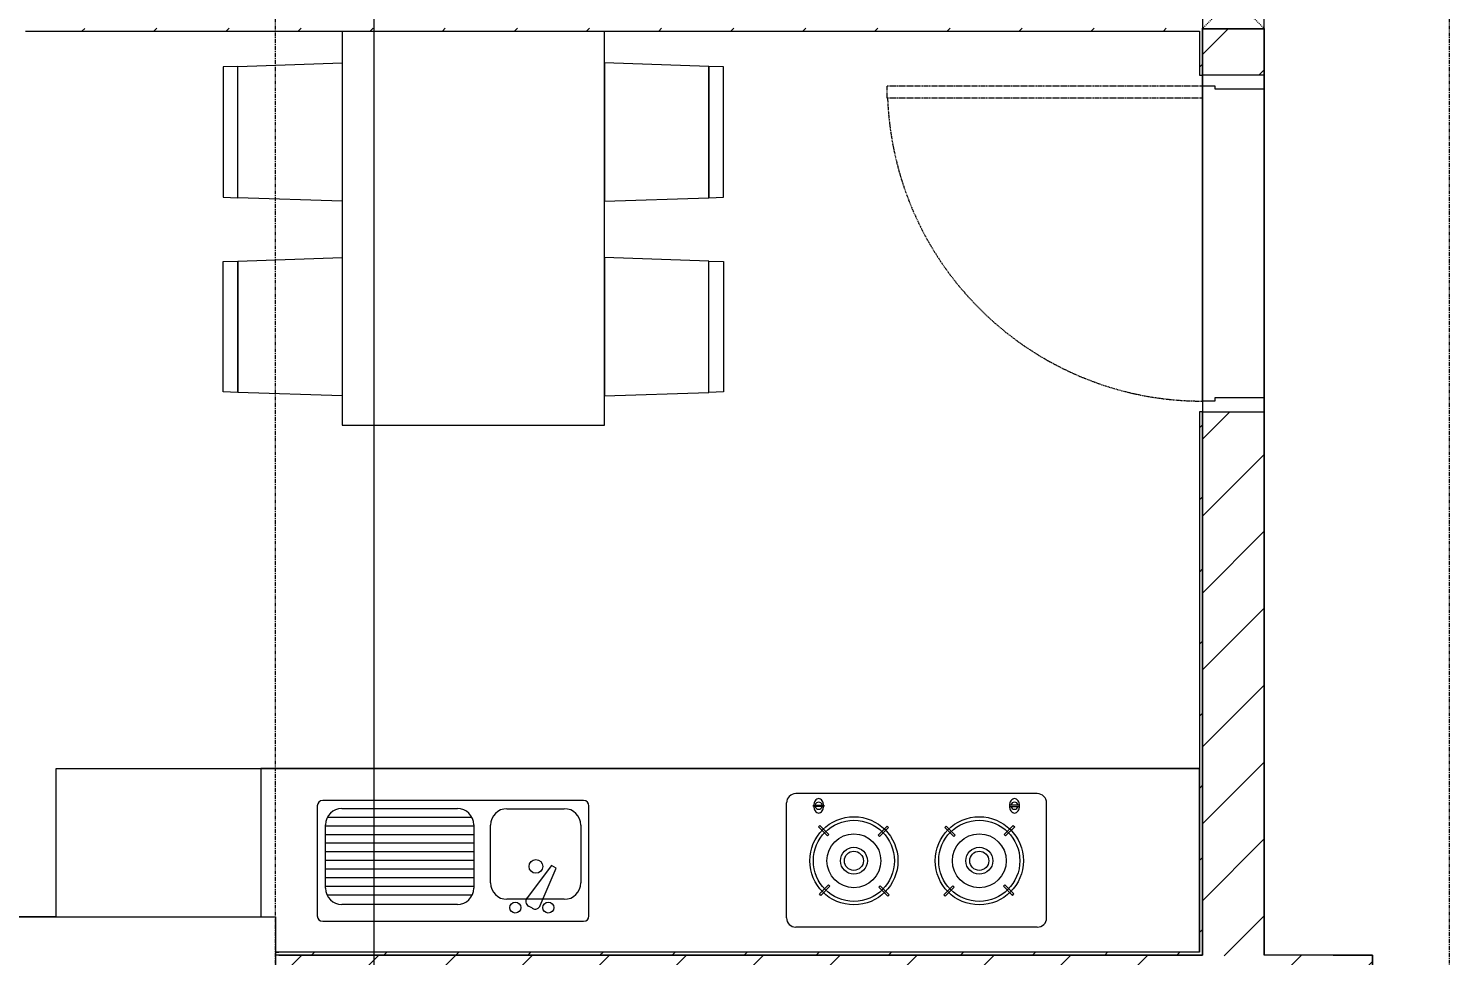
# Model space of a CAD drawing. Header units: millimetres. Extents: x 5357 to 201988, y -16345 to 109895.
# Drawn here: x 38053 to 42653, y 61836 to 64836 of the extents above; entities that cross this region are included whole.
import ezdxf

# ---------------------------------------------------------------- set-up
doc = ezdxf.new("R2010")
doc.units = ezdxf.units.MM
for name, pattern in [('Dash', [6, 3, -3]), ('Dash - Tight', [4.5, 3, -1.5]), ('Grid Line', [22.225, 12.7, -3.175, 3.175, -3.175])]:
    doc.linetypes.add(name, pattern=pattern)
for name, color, linetype, lineweight in [('0-1', 7, 'Continuous', 5), ('A-ANNO-DIMS', 211, 'Continuous', 9), ('A-ANNO-DIMS-220', 211, 'Continuous', 9), ('A-DETL-GENF-3', 92, 'Dash - Tight', 9), ('A-DOOR', 31, 'Continuous', 9), ('A-DOOR-FRAM', 31, 'Continuous', 9), ('A-FLOR', 192, 'Continuous', 9), ('A-FLOR-1', 10, 'Continuous', 9), ('A-FLOR-2', 53, 'Continuous', 9), ('A-WALL', 113, 'Continuous', 9), ('A-WALL-4', 113, 'Continuous', 18), ('A-WALL-PATT-2', 53, 'Continuous', 9), ('A-WALL-PATT-3', 111, 'Continuous', 9), ('I-FURN', 30, 'Continuous', 9), ('I-FURN-1', 53, 'Continuous', 9), ('I-WALL-1', 9, 'Continuous', 18), ('S-COLS', 52, 'Continuous', 9), ('S-COLS-2', 9, 'Continuous', 18), ('S-COLS-3', 10, 'Continuous', 9), ('S-COLS-5', 52, 'Continuous', 18), ('S-COLS-6', 52, 'Dash', 9), ('S-COLS-HDLN', 52, 'Dash', 9), ('S-GRID-1', 1, 'Grid Line', 9)]:
    doc.layers.add(name, color=color, linetype=linetype, lineweight=lineweight)
doc.styles.add('Arial_4', font='arial_0.ttf', dxfattribs={"width": 0.9, "height": 660})
doc.dimstyles.new('1_Dim_chi_tiet_khu_đất_2', dxfattribs={"dimscale": 304.8, "dimtxt": 673.371204, "dimasz": 0.866142, "dimexe": 0.721785, "dimexo": 0.0625, "dimgap": 0.072178, "dimtad": 1, "dimdec": 0, "dimrnd": 5, "dimzin": 0, "dimdsep": 46, "dimtxsty": 'Arial_4', "dimblk1": 'OBLIQUE', "dimblk2": 'OBLIQUE', "dimsah": 1, "dimcen": 0.09, "dimdle": 0.721785, "dimazin": 0, "dimtfac": 1, "dimtdec": 4, "dimtix": 1, "dimtmove": 0, "dimatfit": 3, "dimfxl": 2.165354, "dimfxlon": 1, "dimtvp": 1, "dimtolj": 1, "dimtzin": 0, "dimarcsym": 2})
pattern_1 = [(45, (0, 0), (-116.67262, 116.67262), [])]
pattern_2 = [(45, (0, 0), (-124.4508, 124.4508), [])]

# ---------------------------------------------------------------- blocks, each defined once
blk = doc.blocks.new('M_Concrete-Rectangular-Column2 - 450x1300-812578-TKCS_MB SÂN ĐƯỜNG NỘI BỘ')
at = {"layer": 'S-COLS-2'}
for p, q in [((-650, 225), (650, 225)), ((-650, -225), (-650, 225)), ((650, 225), (650, -225)), ((650, -225), (-650, -225))]:
    blk.add_line(p, q, dxfattribs=at)
blk = doc.blocks.new('NCV_TKTC_KET CAU_rvt-1-TKCS_MB SÂN ĐƯỜNG NỘI BỘ')
at = {"layer": 'A-FLOR-1'}
for p, q in [((42052.6, 64835.3), (42052.6, 64685.3)), ((42052.6, 64685.3), (42052.6, 64835.3)), ((42052.6, 64685.3), (42052.6, 64640.3)), ((42052.6, 64640.3), (42052.6, 64685.3)), ((42052.6, 64640.3), (42052.6, 63640.3)), ((42052.6, 63640.3), (42052.6, 64640.3)), ((42052.6, 63640.3), (42052.6, 63595.3)), ((42052.6, 63595.3), (42052.6, 63640.3)), ((42052.6, 63595.3), (42052.6, 61836.9)), ((42052.6, 61836.9), (42052.6, 63595.3)), ((42275.5, 61836.9), (42402.6, 61836.9)), ((42402.6, 61836.9), (42275.5, 61836.9)), ((42402.6, 61836.9), (42402.6, 58736.9))]:
    blk.add_line(p, q, dxfattribs=at)
at = {"layer": 'S-COLS-3', "rotation": 180}
blk.add_blockref('M_Concrete-Rectangular-Column2 - 450x1300-812578-TKCS_MB SÂN ĐƯỜNG NỘI BỘ', (38202.6, 61736.9), dxfattribs=at)
blk = doc.blocks.new('HE BEP A1 - HE BEP A 2-V221-TKCS_MB SÂN ĐƯỜNG NỘI BỘ')
at = {"layer": 'I-FURN'}
for p, q in [((0, 0), (662.4, 0)), ((0, -479.4), (0, 0)), ((662.4, 0), (662.4, -479.4)), ((662.4, 0), (662.4, -479.4)), ((3700, 0), (662.4, 0)), ((3700, -594.4), (3700, 0)), ((3700, -594.4), (3700, 0)), ((3175.6, -81.2), (2394, -81.2)), ((844.9, -120.7), (844.9, -476.9)), ((1706.9, -103.2), (862.4, -103.2)), ((924.9, -128.9), (1298.3, -128.9)), ((1459, -129.9), (1644.4, -129.9)), ((1724.4, -476.9), (1724.4, -120.7)), ((2364, -483.2), (2364, -111.2)), ((2451.6, -118.3), (2484.1, -118.3)), ((2451.6, -122.3), (2451.6, -118.3)), ((2484.1, -122.3), (2451.6, -122.3)), ((2484.1, -118.3), (2484.1, -122.3)), ((3085.5, -118.3), (3085.5, -122.3)), ((3118, -118.3), (3085.5, -118.3)), ((3085.5, -122.3), (3118, -122.3)), ((3118, -122.3), (3118, -118.3)), ((3205.6, -483.2), (3205.6, -111.2)), ((871.5, -386.8), (871.5, -182.3)), ((877.9, -156.9), (1345.2, -156.9)), ((1351.6, -182.3), (1351.6, -386.8)), ((1405.6, -369.9), (1405.6, -183.2)), ((1697.8, -183.2), (1697.8, -369.9)), ((2471.8, -183.9), (2467.4, -188.3)), ((2500.9, -213), (2471.8, -183.9)), ((3068.7, -213), (3097.9, -183.9)), ((3097.9, -183.9), (3102.3, -188.3)), ((871.5, -184.9), (1351.6, -184.9)), ((871.5, -212.9), (1351.6, -212.9)), ((2467.4, -188.3), (2496.5, -217.4)), ((2496.5, -217.4), (2500.9, -213)), ((2689.3, -186.7), (2660.2, -215.8)), ((2660.2, -215.8), (2664.6, -220.2)), ((2664.6, -220.2), (2693.7, -191.1)), ((2693.7, -191.1), (2689.3, -186.7)), ((2875.9, -191.1), (2880.3, -186.7)), ((2905, -220.2), (2875.9, -191.1)), ((2880.3, -186.7), (2909.4, -215.8)), ((2909.4, -215.8), (2905, -220.2)), ((3073.1, -217.4), (3068.7, -213)), ((3102.3, -188.3), (3073.1, -217.4)), ((871.5, -240.9), (1351.6, -240.9)), ((871.5, -268.9), (1351.6, -268.9)), ((871.5, -296.9), (1351.6, -296.9)), ((1602.7, -313.4), (1523.8, -418.4)), ((1618.1, -322.3), (1602.7, -313.4)), ((871.5, -324.9), (1351.6, -324.9)), ((871.5, -352.9), (1351.6, -352.9)), ((1566.6, -443.1), (1618.1, -322.3)), ((871.5, -380.9), (1351.6, -380.9)), ((876.4, -408.9), (1346.8, -408.9)), ((2470.1, -405.9), (2499.2, -376.7)), ((2474.5, -410.3), (2470.1, -405.9)), ((2503.6, -381.1), (2474.5, -410.3)), ((2499.2, -376.7), (2503.6, -381.1)), ((2663, -383.9), (2667.3, -379.5)), ((2692.1, -413), (2663, -383.9)), ((2667.3, -379.5), (2696.5, -408.6)), ((2696.5, -408.6), (2692.1, -413)), ((2902.3, -379.5), (2873.2, -408.6)), ((2873.2, -408.6), (2877.5, -413)), ((2877.5, -413), (2906.7, -383.9)), ((2906.7, -383.9), (2902.3, -379.5)), ((3070.4, -376.7), (3066, -381.1)), ((3066, -381.1), (3095.1, -410.3)), ((3099.5, -405.9), (3070.4, -376.7)), ((3095.1, -410.3), (3099.5, -405.9)), ((1298.3, -440.1), (924.9, -440.1)), ((1644.4, -423.2), (1459, -423.2)), ((1541.1, -452.3), (1528.6, -445.1)), ((862.4, -494.4), (1706.9, -494.4)), ((3175.6, -513.2), (2394, -513.2)), ((710, -594.4), (720, -594.4))]:
    blk.add_line(p, q, dxfattribs=at)
for centre, radius in [((2581.9, -298.5), 142.6), ((2581.9, -298.5), 131.3), ((2987.7, -298.5), 142.6), ((2987.7, -298.5), 131.3), ((2581.9, -298.5), 87.2), ((2987.7, -298.5), 87.2), ((2581.9, -298.5), 43.6), ((2581.9, -298.5), 30.9), ((2987.7, -298.5), 43.6), ((2987.7, -298.5), 30.9), ((1552.8, -316.6), 22.2), ((1485.9, -449.9), 17.8), ((1592.6, -449.9), 17.8)]:
    blk.add_circle(centre, radius, dxfattribs=at)
for centre, radius, start, end in [((2394, -111.2), 30, 90, 180), ((3175.6, -111.2), 30, 360, 90), ((862.4, -120.7), 17.5, 90, 180), ((924.9, -182.3), 53.3, 90, 180), ((1298.3, -182.3), 53.3, 0, 90), ((1459, -183.2), 53.3, 90, 180), ((1644.4, -183.2), 53.3, 0, 90), ((1706.9, -120.7), 17.5, 0, 90), ((2485.1, -120.7), 33.5, 163.9419, 180), ((2485.1, -120.7), 33.5, 180, 196.0581), ((2476.6, -118.2), 24.7, 145.204, 163.9419), ((2476.6, -123.1), 24.7, 196.0581, 214.796), ((2467.8, -120.3), 11.6, 9.7177, 170.2823), ((2467.8, -120.3), 11.6, 189.9102, 350.0898), ((2471.3, -114.5), 18.1, 120.7976, 145.204), ((2471.3, -126.9), 18.1, 214.796, 239.2024), ((2467.9, -108.8), 11.5, 90, 120.7976), ((2467.9, -108.8), 11.5, 59.2024, 90), ((2464.5, -114.5), 18.1, 34.796, 59.2024), ((2464.5, -126.9), 18.1, 300.7976, 325.204), ((2459.1, -118.2), 24.7, 16.0581, 34.796), ((2459.1, -123.1), 24.7, 325.204, 343.9419), ((2450.6, -120.7), 33.5, 0, 16.0581), ((2450.6, -120.7), 33.5, 343.9419, 0), ((3119, -120.7), 33.5, 163.9419, 180), ((3119, -120.7), 33.5, 180, 196.0581), ((3110.5, -118.2), 24.7, 145.204, 163.9419), ((3110.5, -123.1), 24.7, 196.0581, 214.796), ((3105.2, -114.5), 18.1, 120.7976, 145.204), ((3105.2, -126.9), 18.1, 214.796, 239.2024), ((3101.8, -120.3), 11.6, 9.7177, 170.2823), ((3101.8, -120.3), 11.6, 189.9102, 350.0898), ((3101.8, -108.8), 11.5, 90, 120.7976), ((3101.8, -108.8), 11.5, 59.2024, 90), ((3098.4, -114.5), 18.1, 34.796, 59.2024), ((3098.4, -126.9), 18.1, 300.7976, 325.204), ((3093, -118.2), 24.7, 16.0581, 34.796), ((3093, -123.1), 24.7, 325.204, 343.9419), ((3084.5, -120.7), 33.5, 0, 16.0581), ((3084.5, -120.7), 33.5, 343.9419, 0), ((2467.9, -132.6), 11.5, 239.2024, 270), ((2467.9, -132.6), 11.5, 270, 300.7976), ((3101.8, -132.6), 11.5, 239.2024, 270), ((3101.8, -132.6), 11.5, 270, 300.7976), ((924.9, -386.8), 53.3, 180, 270), ((1298.3, -386.8), 53.3, 270, 0), ((1459, -369.9), 53.3, 180, 270), ((1644.4, -369.9), 53.3, 270, 0), ((1537.5, -429.7), 17.8, 140.5382, 240.0479), ((1549.9, -436.9), 17.8, 240.0479, 339.4621), ((862.4, -476.9), 17.5, 180, 270), ((1706.9, -476.9), 17.5, 270, 0), ((2394, -483.2), 30, 180, 270), ((3175.6, -483.2), 30, 270, 0)]:
    blk.add_arc(centre, radius, start, end, dxfattribs=at)
at = {"layer": 'I-FURN-1'}
for p, q in [((0, 0), (3700, 0)), ((0, -479.4), (0, 0)), ((3700, 0), (3700, -594.4)), ((720, -594.4), (710, -594.4))]:
    blk.add_line(p, q, dxfattribs=at)
blk = doc.blocks.new('RES_BAN AN 1 - RES_BAN AN 1-V157-TKCS_MB SÂN ĐƯỜNG NỘI BỘ')
at = {"layer": 'I-FURN-1'}
for p, q in [((-425, 0), (-425, -1275)), ((425, -1275), (425, 0)), ((-761.9, -113.5), (-809.6, -115.1)), ((-809.6, -115.1), (-809.6, -536.9)), ((-761.9, -113.5), (-425, -102.3)), ((-761.9, -538.5), (-761.9, -113.5)), ((-761.9, -538.5), (-761.9, -113.5)), ((-425, -102.3), (-425, -549.7)), ((425, -102.3), (425, -549.7)), ((761.9, -113.5), (425, -102.3)), ((761.9, -538.5), (761.9, -113.5)), ((761.9, -113.5), (761.9, -538.5)), ((809.6, -115.1), (761.9, -113.5)), ((809.6, -536.9), (809.6, -115.1)), ((-809.6, -536.9), (-761.9, -538.5)), ((-425, -549.7), (-761.9, -538.5)), ((425, -549.7), (761.9, -538.5)), ((761.9, -538.5), (809.6, -536.9)), ((-761.9, -743.8), (-425, -732.5)), ((-425, -732.5), (-425, -1180)), ((425, -732.5), (425, -1180)), ((761.9, -743.8), (425, -732.5)), ((-809.6, -745.3), (-761.9, -743.8)), ((-809.6, -1167.2), (-809.6, -745.3)), ((-761.9, -1168.8), (-761.9, -743.8)), ((-761.9, -743.8), (-761.9, -1168.8)), ((761.9, -743.8), (809.6, -745.3)), ((761.9, -1168.8), (761.9, -743.8)), ((761.9, -1168.8), (761.9, -743.8)), ((809.6, -745.3), (809.6, -1167.2)), ((-761.9, -1168.8), (-809.6, -1167.2)), ((-425, -1180), (-761.9, -1168.8)), ((425, -1180), (761.9, -1168.8)), ((809.6, -1167.2), (761.9, -1168.8)), ((-425, -1275), (425, -1275))]:
    blk.add_line(p, q, dxfattribs=at)
blk = doc.blocks.new('NCV_TKTC_TANG 1_rvt-1-TKCS_MB SÂN ĐƯỜNG NỘI BỘ')
at = {"layer": 'A-WALL-PATT-2'}
h = blk.add_hatch(dxfattribs=at)
h.set_pattern_fill('FP_2', color=256, style=0, pattern_type=2)
h.set_pattern_definition(pattern_1)
h.paths.add_polyline_path([(38050.8, 64826.9), (41842.6, 64827.4), (41842.6, 64836.9), (38042.6, 64836.4), (38042.6, 64826.9)])
h = blk.add_hatch(dxfattribs=at)
h.set_pattern_fill('FP_2', color=256, style=0, pattern_type=2)
h.set_pattern_definition(pattern_1)
h.paths.add_polyline_path([(41842.6, 61836.9), (41852.6, 61836.9), (41852.6, 63595.3), (41842.6, 63595.3), (41842.6, 61837)])
h.paths.add_polyline_path([(41852.6, 64685.3), (41852.6, 64685.3), (41852.6, 64836.9), (41842.6, 64836.9), (41842.6, 64685.3)])
h = blk.add_hatch(dxfattribs=at)
h.set_pattern_fill('FP_2', color=256, style=0, pattern_type=2)
h.set_pattern_definition(pattern_1)
h.paths.add_polyline_path([(38887.3, 61836.9), (41842.6, 61837.4), (41842.6, 61846.9), (38862.6, 61846.9), (38862.6, 61836.9)])
at = {"layer": 'A-FLOR-1'}
for p, q in [((41852.6, 64685.3), (41852.6, 64650.3)), ((41852.6, 64650.3), (41852.6, 64685.3)), ((42052.6, 64685.3), (42052.6, 64640.3)), ((41852.6, 64650.3), (41852.6, 63630.3)), ((41852.6, 63630.3), (41852.6, 64650.3)), ((42052.6, 64640.3), (42052.6, 63640.3)), ((42052.6, 63640.3), (42052.6, 63595.3)), ((38142.6, 61961.9), (37552.6, 61961.9))]:
    blk.add_line(p, q, dxfattribs=at)
at = {"layer": 'A-FLOR-2'}
for p, q in [((41852.6, 63630.3), (41852.6, 64650.3)), ((41852.6, 64650.3), (41852.6, 63630.3)), ((42052.6, 63640.3), (42052.6, 64640.3))]:
    blk.add_line(p, q, dxfattribs=at)
at = {"layer": 'I-WALL-1'}
for p, q in [((38042.6, 64826.9), (41842.6, 64826.9)), ((41842.6, 64826.9), (41842.6, 64685.3)), ((41852.6, 64685.3), (41852.6, 64836.9)), ((41842.6, 64685.3), (41852.6, 64685.3)), ((41852.6, 63595.3), (41842.6, 63595.3)), ((41842.6, 63595.3), (41842.6, 61846.9)), ((41852.6, 61836.9), (41852.6, 63595.3)), ((41842.6, 61846.9), (38862.6, 61846.9)), ((38862.6, 61836.9), (41842.6, 61836.9)), ((41842.6, 61836.9), (41852.6, 61836.9))]:
    blk.add_line(p, q, dxfattribs=at)
at = {"layer": 'I-FURN-1'}
for name, p in [('RES_BAN AN 1 - RES_BAN AN 1-V157-TKCS_MB SÂN ĐƯỜNG NỘI BỘ', (39492.6, 64826.9)), ('HE BEP A1 - HE BEP A 2-V221-TKCS_MB SÂN ĐƯỜNG NỘI BỘ', (38142.6, 62441.3))]:
    blk.add_blockref(name, p, dxfattribs=at)
blk = doc.blocks.new('G1_SOF - BO TRU - 200x200-3050151-TKCS_MB SÂN ĐƯỜNG NỘI BỘ')
at = {"layer": 'S-COLS-HDLN'}
for p, q in [((-100, 100), (100, -100)), ((100, 100), (-100, -100))]:
    blk.add_line(p, q, dxfattribs=at)
blk = doc.blocks.new('FD_05 - FD_05-1000x2200mm-835434-TKCS_MB SÂN ĐƯỜNG NỘI BỘ')
at = {"layer": 'A-DETL-GENF-3'}
for p, q in [((470, 100), (470, 1120)), ((470, 1120), (510, 1120)), ((510, 1120), (510, 100)), ((510, 100), (470, 100))]:
    blk.add_line(p, q, dxfattribs=at)
blk.add_arc((510, 100), 1020, 92.2475, 180, dxfattribs=at)
at = {"layer": 'A-DOOR-FRAM'}
for p, q in [((-510, 100), (-545, 100)), ((-545, 100), (-545, -100)), ((-510, 60), (-510, 100)), ((545, 100), (510, 100)), ((510, 100), (510, 60)), ((545, -100), (545, 100)), ((-500, 60), (-510, 60)), ((-500, -100), (-500, 60)), ((510, 60), (500, 60)), ((500, 60), (500, -100)), ((-545, -100), (-500, -100)), ((500, -100), (545, -100))]:
    blk.add_line(p, q, dxfattribs=at)
blk = doc.blocks.new('DIMBLOCK39-TKCS_MB SÂN ĐƯỜNG NỘI BỘ')
at = {"layer": 'A-ANNO-DIMS-220'}
for p, q in [((39171.6, 17016.9), (39171.6, 78456.9)), ((38511.6, 78236.9), (39391.6, 78236.9)), ((39171.6, 78236.9), (38511.6, 78236.9)), ((38511.6, 17236.9), (39391.6, 17236.9)), ((39171.6, 17236.9), (38511.6, 17236.9))]:
    blk.add_line(p, q, dxfattribs=at)
at = {"layer": 'A-ANNO-DIMS-220', "lineweight": 25}
for p, q in [((39171.6, 78236.9), (39039.6, 78368.9)), ((39171.6, 78236.9), (39303.6, 78104.9)), ((39171.6, 17236.9), (39039.6, 17368.9)), ((39171.6, 17236.9), (39303.6, 17104.9))]:
    blk.add_line(p, q, dxfattribs=at)
at = {"layer": 'A-ANNO-DIMS-220', "color": 0, "insert": (38292.8, 46597.4), "char_height": 660, "width": 2734.923, "attachment_point": 1, "rotation": 90, "line_spacing_factor": 0.941778, "style": 'Arial_4'}
blk.add_mtext('61000', dxfattribs=at)
blk = doc.blocks.new('_Oblique')
at = {"color": 0, "linetype": 'ByBlock', "lineweight": -2}
blk.add_line((-0.5, -0.5), (0.5, 0.5), dxfattribs=at)

msp = doc.modelspace()

# ---------------------------------------------------------------- hatches: boundary and pattern name
at = {"layer": 'A-WALL-PATT-3'}
h = msp.add_hatch(dxfattribs=at)
h.set_pattern_fill('FP_1', color=256, style=0, pattern_type=2)
h.set_pattern_definition(pattern_2)
h.paths.add_polyline_path([(42052.6, 61836.9), (42052.4, 63595.3), (41852.6, 63595.3), (41852.6, 61836.9), (42052.5, 61836.9)])
h.paths.add_polyline_path([(42052.4, 64685.3), (42052.6, 64685.3), (42052.4, 64835.3), (41852.6, 64835.3), (41852.6, 64685.3), (41892.6, 64685.3)])
h.paths.add_polyline_path([(42052.6, 65035.3), (42052.5, 65886.9), (41852.6, 65886.9), (41852.6, 65035.3), (42052.5, 65035.3)])
h = msp.add_hatch(dxfattribs=at)
h.set_pattern_fill('FP_1', color=256, style=0, pattern_type=2)
h.set_pattern_definition(pattern_2)
h.paths.add_polyline_path([(38852.6, 61636.9), (41852.6, 61636.9), (41854.3, 61835.3), (42052.6, 61835.3), (42052.6, 61636.9), (42402.6, 61636.9), (42402.6, 61836.9), (38852.6, 61836.9), (38852.6, 61672.8)])

# ---------------------------------------------------------------- linework, layer by layer
at = {"layer": 'A-FLOR'}
for p, q in [((42052.6, 63595.3), (42052.6, 64685.3)), ((42402.6, 61836.9), (42402.6, 58736.9))]:
    msp.add_line(p, q, dxfattribs=at)
at = {"layer": 'A-WALL'}
for p, q in [((42052.6, 64835.3), (41852.6, 64835.3)), ((42052.6, 64685.3), (42052.6, 64835.3)), ((41852.6, 63630.3), (41852.6, 64650.3)), ((42052.6, 61836.9), (42052.6, 63595.3))]:
    msp.add_line(p, q, dxfattribs=at)
at = {"layer": 'A-WALL-4'}
for p, q in [((41852.6, 64835.3), (41852.6, 64685.3)), ((41852.6, 63595.3), (41852.6, 61836.9)), ((41852.6, 61836.9), (38852.6, 61836.9)), ((38852.6, 61836.9), (38852.6, 61636.9)), ((42402.6, 61836.9), (42052.6, 61836.9)), ((42402.6, 58736.9), (42402.6, 61836.9))]:
    msp.add_line(p, q, dxfattribs=at)
at = {"layer": 'S-COLS'}
msp.add_line((41852.6, 64835.3), (42052.6, 64835.3), dxfattribs=at)
at = {"layer": 'S-COLS-5'}
for p, q in [((41852.6, 65035.3), (41852.6, 64835.3)), ((42052.6, 64835.3), (42052.6, 65035.3))]:
    msp.add_line(p, q, dxfattribs=at)
at = {"layer": 'S-GRID-1'}
for p, q in [((38852.6, 20960.6), (38852.6, 80482.7)), ((42652.6, 20960.6), (42652.6, 80482.7))]:
    msp.add_line(p, q, dxfattribs=at)

# ---------------------------------------------------------------- block references
at = {"layer": '0-1'}
for name in ['NCV_TKTC_KET CAU_rvt-1-TKCS_MB SÂN ĐƯỜNG NỘI BỘ', 'NCV_TKTC_TANG 1_rvt-1-TKCS_MB SÂN ĐƯỜNG NỘI BỘ']:
    msp.add_blockref(name, (0, 0), dxfattribs=at)
at = {"layer": 'A-DOOR', "rotation": 89.99999999999991}
msp.add_blockref('FD_05 - FD_05-1000x2200mm-835434-TKCS_MB SÂN ĐƯỜNG NỘI BỘ', (41952.6, 64140.3), dxfattribs=at)
at = {"layer": 'S-COLS-6'}
msp.add_blockref('G1_SOF - BO TRU - 200x200-3050151-TKCS_MB SÂN ĐƯỜNG NỘI BỘ', (41952.6, 64935.3), dxfattribs=at)

# ---------------------------------------------------------------- dimensions: what is measured, and where the dimension line sits
at = {"layer": 'A-ANNO-DIMS'}
dim = msp.add_linear_dim(base=(39171.6, 78236.9), p1=(38511.6, 17236.9), p2=(38511.6, 78236.9), angle=90, dimstyle='1_Dim_chi_tiet_khu_đất_2', override={"dimpost": '<>', "dimfxl": 61000}, dxfattribs=at)
dim.commit()
dim.dimension.update_dxf_attribs({"geometry": 'DIMBLOCK39-TKCS_MB SÂN ĐƯỜNG NỘI BỘ', "text_midpoint": (38812.6, 47736.9)})

doc.saveas('drawing.dxf')
